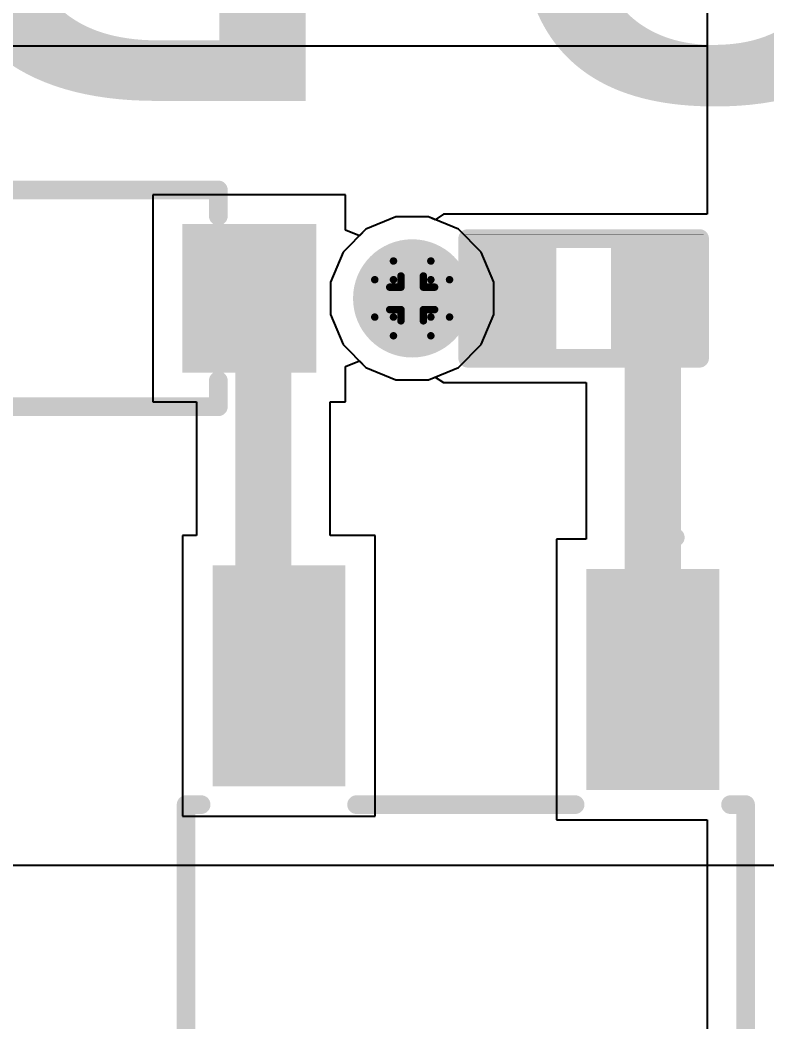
# Model space of a CAD drawing. Header units: inches. Extents: x -3 to 5259, y -3 to 5282.
# Drawn here: x 97.84 to 102.91, y 85.94 to 92.75 of the extents above; entities that cross this region are included whole.
import ezdxf

# ---------------------------------------------------------------- set-up
doc = ezdxf.new("R2010")
doc.units = ezdxf.units.IN
for name, color, linetype in [('Bottom Layer', 5, 'Continuous'), ('Bottom Solder', 6, 'Continuous'), ('Drill Drawing', 1, 'Continuous'), ('Layer 1', 16, 'Continuous'), ('Layer 2', 76, 'Continuous'), ('Top Layer', 1, 'Continuous'), ('Top Overlay', 2, 'Continuous'), ('Top Paste', 8, 'Continuous'), ('Top Solder', 216, 'Continuous'), ('Via Holes', 16, 'Continuous')]:
    doc.layers.add(name, color=color, linetype=linetype)
doc.styles.add('Arial Black_Bold', font='', dxfattribs={"height": 0.2})
doc.styles.get('Arial Black_Bold').set_extended_font_data('Arial Black', bold=True)

# ---------------------------------------------------------------- blocks, each defined once
blk = doc.blocks.new('SO_5_8')
at = {"layer": 'Top Layer'}
for points in [[(-3.84985641, 0.8699995299999999), (-3.84985641, 1.67000047), (-2.44985667, 1.67000047), (-2.44985667, 0.8699995300000001)], [(-3.87499987, -1.67000047), (-3.87499987, -0.8699995300000001), (-2.47500013, -0.8699995299999999), (-2.47500013, -1.67000047)]]:
    blk.add_hatch(color=1, dxfattribs=at).paths.add_polyline_path(points)
at = {"layer": 'Top Paste'}
for points in [[(-3.84985641, 0.8699995299999999), (-3.84985641, 1.67000047), (-2.44985667, 1.67000047), (-2.44985667, 0.8699995300000001)], [(-3.87499987, -1.67000047), (-3.87499987, -0.8699995300000001), (-2.47500013, -0.8699995299999999), (-2.47500013, -1.67000047)]]:
    blk.add_hatch(color=8, dxfattribs=at).paths.add_polyline_path(points)
at = {"layer": 'Top Solder'}
for points in [[(-3.900656409999999, 0.8191995299999998), (-3.900656409999999, 1.72080047), (-2.39905667, 1.72080047), (-2.39905667, 0.8191995300000001)], [(-3.92579987, -1.72080047), (-3.92579987, -0.8191995300000001), (-2.42420013, -0.8191995299999998), (-2.42420013, -1.72080047)]]:
    blk.add_hatch(color=216, dxfattribs=at).paths.add_polyline_path(points)
at = {"layer": 'Top Overlay'}
for points in [[(-2.29997, 1.797685, 0.127, 0.127, 0), (-2.29997, 1.8998692, 0.127, 0.127, 0)], [(-0.5079745999999999, 1.8998692, 0.127, 0.127, 0), (-2.29997, 1.8998692, 0.127, 0.127, 0)], [(-3.988054, 1.2954, 0.127, 0.127, 0), (-4.115054, 1.4224, 0.127, 0.127, 0)], [(-4.115054, 1.1684, 0.127, 0.127, 0), (-4.115054, 1.4224, 0.127, 0.127, 0)], [(-4.115054, 1.1684, 0.127, 0.127, 0), (-3.988054, 1.2954, 0.127, 0.127, 0)], [(-2.29997, -0.7421371999999999, 0.127, 0.127, 0), (-2.29997, 0.7421118, 0.127, 0.127, 0)], [(-2.29997, -1.9000724, 0.127, 0.127, 0), (-2.29997, -1.798066, 0.127, 0.127, 0)], [(2.2999954, -1.9000724, 0.127, 0.127, 0), (-2.29997, -1.9000724, 0.127, 0.127, 0)]]:
    blk.add_lwpolyline(points, format="xyseb", dxfattribs=at)
for points in [[(-2.33172, 1.8998692, 0.0635, 0.0635, 1), (-2.26822, 1.8998692, 0.0635, 0.0635, 1)], [(-2.33172, 1.8998692, 0.0635, 0.0635, 1), (-2.26822, 1.8998692, 0.0635, 0.0635, 1)], [(-2.33172, 1.797685, 0.0635, 0.0635, 1), (-2.26822, 1.797685, 0.0635, 0.0635, 1)], [(-4.146803999999999, 1.4224, 0.0635, 0.0635, 1), (-4.083303999999999, 1.4224, 0.0635, 0.0635, 1)], [(-4.146803999999999, 1.4224, 0.0635, 0.0635, 1), (-4.083303999999999, 1.4224, 0.0635, 0.0635, 1)], [(-4.019804, 1.2954, 0.0635, 0.0635, 1), (-3.956304, 1.2954, 0.0635, 0.0635, 1)], [(-4.019804, 1.2954, 0.0635, 0.0635, 1), (-3.956304, 1.2954, 0.0635, 0.0635, 1)], [(-4.146803999999999, 1.1684, 0.0635, 0.0635, 1), (-4.083303999999999, 1.1684, 0.0635, 0.0635, 1)], [(-4.146803999999999, 1.1684, 0.0635, 0.0635, 1), (-4.083303999999999, 1.1684, 0.0635, 0.0635, 1)], [(-2.33172, 0.7421118, 0.0635, 0.0635, 1), (-2.26822, 0.7421118, 0.0635, 0.0635, 1)], [(-2.33172, -0.7421371999999999, 0.0635, 0.0635, 1), (-2.26822, -0.7421371999999999, 0.0635, 0.0635, 1)], [(-2.33172, -1.798066, 0.0635, 0.0635, 1), (-2.26822, -1.798066, 0.0635, 0.0635, 1)], [(-2.33172, -1.9000724, 0.0635, 0.0635, 1), (-2.26822, -1.9000724, 0.0635, 0.0635, 1)], [(-2.33172, -1.9000724, 0.0635, 0.0635, 1), (-2.26822, -1.9000724, 0.0635, 0.0635, 1)]]:
    blk.add_lwpolyline(points, format="xyseb", close=True, dxfattribs=at)
blk = doc.blocks.new('R___0402_45')
at = {"layer": 'Top Layer'}
for points in [[(-0.6985, -0.3175), (-0.6985, 0.3175), (-0.2412999999999999, 0.3175), (-0.2413, -0.3175)], [(0.24130254, -0.3175), (0.24130254, 0.3175), (0.6985025399999999, 0.3175), (0.6985025399999999, -0.3175)]]:
    blk.add_hatch(color=1, dxfattribs=at).paths.add_polyline_path(points)
at = {"layer": 'Top Paste'}
for points in [[(-0.6985, -0.3175), (-0.6985, 0.3175), (-0.2412999999999999, 0.3175), (-0.2413, -0.3175)], [(0.24130254, -0.3175), (0.24130254, 0.3175), (0.6985025399999999, 0.3175), (0.6985025399999999, -0.3175)]]:
    blk.add_hatch(color=8, dxfattribs=at).paths.add_polyline_path(points)
at = {"layer": 'Top Solder'}
for points in [[(-0.75350116, -0.37250116), (-0.75350116, 0.37250116), (-0.1862988399999999, 0.37250116), (-0.18629884, -0.37250116)], [(0.18630138, -0.37250116), (0.18630138, 0.37250116), (0.7535037, 0.37250116), (0.7535037, -0.37250116)]]:
    blk.add_hatch(color=216, dxfattribs=at).paths.add_polyline_path(points)
at = {"layer": 'Top Overlay'}
for points in [[(0.7874, 0.4064, 0.127, 0.127, 0), (-0.7874, 0.4064, 0.127, 0.127, 0)], [(-0.7874, 0.4064, 0.127, 0.127, 0), (-0.7874, -0.4064, 0.127, 0.127, 0)], [(0.7874, 0.4064, 0.127, 0.127, 0), (0.7874, -0.4064, 0.127, 0.127, 0)], [(0.7874, -0.4064, 0.127, 0.127, 0), (-0.7874, -0.4064, 0.127, 0.127, 0)], [(0.8128, -0.4318, 0.0032258, 0.0032258, 0), (-0.8127974599999999, -0.4318, 0.0032258, 0.0032258, 0)]]:
    blk.add_lwpolyline(points, format="xyseb", dxfattribs=at)
for points in [[(-0.8191499999999999, 0.4064, 0.0635, 0.0635, 1), (-0.7556499999999999, 0.4064, 0.0635, 0.0635, 1)], [(-0.8191499999999999, 0.4064, 0.0635, 0.0635, 1), (-0.7556499999999999, 0.4064, 0.0635, 0.0635, 1)], [(0.7556499999999999, 0.4064, 0.0635, 0.0635, 1), (0.8191499999999999, 0.4064, 0.0635, 0.0635, 1)], [(0.7556499999999999, 0.4064, 0.0635, 0.0635, 1), (0.8191499999999999, 0.4064, 0.0635, 0.0635, 1)], [(-0.8191499999999999, -0.4064, 0.0635, 0.0635, 1), (-0.7556499999999999, -0.4064, 0.0635, 0.0635, 1)], [(-0.8191499999999999, -0.4064, 0.0635, 0.0635, 1), (-0.7556499999999999, -0.4064, 0.0635, 0.0635, 1)], [(0.7556499999999999, -0.4064, 0.0635, 0.0635, 1), (0.8191499999999999, -0.4064, 0.0635, 0.0635, 1)], [(0.7556499999999999, -0.4064, 0.0635, 0.0635, 1), (0.8191499999999999, -0.4064, 0.0635, 0.0635, 1)], [(-0.8136026399999999, -0.4318, 0.0016129, 0.0016129, 1), (-0.81199228, -0.4318, 0.0016129, 0.0016129, 1)], [(0.8119948199999999, -0.4318, 0.0016129, 0.0016129, 1), (0.81360518, -0.4318, 0.0016129, 0.0016129, 1)]]:
    blk.add_lwpolyline(points, format="xyseb", close=True, dxfattribs=at)
blk = doc.blocks.new('SOD_323_198')
at = {"layer": 'Top Layer'}
for points in [[(-0.74999977, -0.4500003700000001), (-1.55000071, -0.4500003699999999), (-1.55000071, 0.4500003700000001), (-0.74999977, 0.4500003699999999)], [(1.55000071, -0.4500003700000001), (0.74999977, -0.4500003699999999), (0.74999977, 0.4500003700000001), (1.55000071, 0.4500003699999999)]]:
    blk.add_hatch(color=1, dxfattribs=at).paths.add_polyline_path(points)
at = {"layer": 'Top Overlay'}
for points in [[(-2.00686162, 0.4826127), (-0.91466162, 0.4826127), (-0.91466162, 0.7874127), (-2.00686162, 0.7874127)], [(-2.00686924, -0.50798222), (-1.57506924, -0.50798222), (-1.57506924, 0.50801778), (-2.00686924, 0.50801778)], [(-2.00686924, -0.78739492), (-0.9146692399999998, -0.78739492), (-0.9146692399999998, -0.48259492), (-2.00686924, -0.48259492)]]:
    blk.add_hatch(color=2, dxfattribs=at).paths.add_polyline_path(points)
at = {"layer": 'Top Paste'}
for points in [[(-0.74999977, -0.4500003700000001), (-1.55000071, -0.4500003699999999), (-1.55000071, 0.4500003700000001), (-0.74999977, 0.4500003699999999)], [(1.55000071, -0.4500003700000001), (0.74999977, -0.4500003699999999), (0.74999977, 0.4500003700000001), (1.55000071, 0.4500003699999999)]]:
    blk.add_hatch(color=8, dxfattribs=at).paths.add_polyline_path(points)
at = {"layer": 'Top Solder'}
for points in [[(-0.69499861, -0.50500153), (-1.60500187, -0.5050015299999998), (-1.60500187, 0.50500153), (-0.69499861, 0.5050015299999998)], [(1.60500187, -0.50500153), (0.69499861, -0.5050015299999998), (0.69499861, 0.50500153), (1.60500187, 0.5050015299999998)]]:
    blk.add_hatch(color=216, dxfattribs=at).paths.add_polyline_path(points)
at = {"layer": 'Top Overlay'}
for points in [[(-0.91439746, 0.7366, 0.127, 0.127, 0), (0.9397999999999999, 0.7365974599999999, 0.127, 0.127, 0)], [(0.9397999999999999, 0.5588, 0.127, 0.127, 0), (0.9397999999999999, 0.7365974599999999, 0.127, 0.127, 0)], [(0.9397999999999999, -0.7365974599999999, 0.127, 0.127, 0), (0.9397999999999999, -0.5588, 0.127, 0.127, 0)], [(-0.91439746, -0.7366, 0.127, 0.127, 0), (0.9397999999999999, -0.7365974599999999, 0.127, 0.127, 0)]]:
    blk.add_lwpolyline(points, format="xyseb", dxfattribs=at)
for points in [[(-0.94614746, 0.7366, 0.0635, 0.0635, 1), (-0.8826474599999999, 0.7366, 0.0635, 0.0635, 1)], [(0.9080499999999999, 0.7365974599999999, 0.0635, 0.0635, 1), (0.9715499999999999, 0.7365974599999999, 0.0635, 0.0635, 1)], [(0.9080499999999999, 0.7365974599999999, 0.0635, 0.0635, 1), (0.9715499999999999, 0.7365974599999999, 0.0635, 0.0635, 1)], [(0.9080499999999999, 0.5588, 0.0635, 0.0635, 1), (0.9715499999999999, 0.5588, 0.0635, 0.0635, 1)], [(0.9080499999999999, -0.5588, 0.0635, 0.0635, 1), (0.9715499999999999, -0.5588, 0.0635, 0.0635, 1)], [(-0.94614746, -0.7366, 0.0635, 0.0635, 1), (-0.8826474599999999, -0.7366, 0.0635, 0.0635, 1)], [(0.9080499999999999, -0.7365974599999999, 0.0635, 0.0635, 1), (0.9715499999999999, -0.7365974599999999, 0.0635, 0.0635, 1)], [(0.9080499999999999, -0.7365974599999999, 0.0635, 0.0635, 1), (0.9715499999999999, -0.7365974599999999, 0.0635, 0.0635, 1)]]:
    blk.add_lwpolyline(points, format="xyseb", close=True, dxfattribs=at)

msp = doc.modelspace()

# ---------------------------------------------------------------- hatches: boundary and pattern name
at = {"layer": 'Bottom Layer'}
h = msp.add_hatch(color=5, dxfattribs=at)
edge = h.paths.add_edge_path()
edge.add_arc((100.50508982, 90.85557393999999), 0.2999994, 0, 360)
at = {"layer": 'Bottom Solder'}
h = msp.add_hatch(color=6, dxfattribs=at)
edge = h.paths.add_edge_path()
edge.add_arc((100.50508982, 90.85557393999999), 0.4015993999999999, 0, 360)
at = {"layer": 'Layer 1'}
h = msp.add_hatch(color=16, dxfattribs=at)
edge = h.paths.add_edge_path()
edge.add_arc((100.50508982, 90.85557393999999), 0.2999994, 0, 360)
at = {"layer": 'Layer 2'}
h = msp.add_hatch(color=76, dxfattribs=at)
edge = h.paths.add_edge_path()
edge.add_arc((100.50508982, 90.85557393999999), 0.2999994, 0, 360)
at = {"layer": 'Top Layer'}
h = msp.add_hatch(color=1, dxfattribs=at)
edge = h.paths.add_edge_path()
edge.add_arc((100.50508982, 90.85557393999999), 0.2999994, 0, 360)
at = {"layer": 'Top Solder'}
h = msp.add_hatch(color=216, dxfattribs=at)
edge = h.paths.add_edge_path()
edge.add_arc((100.50508982, 90.85557393999999), 0.4015993999999999, 0, 360)
at = {"layer": 'Via Holes'}
h = msp.add_hatch(color=7, dxfattribs=at)
edge = h.paths.add_edge_path()
edge.add_arc((100.50508982, 90.85557393999999), 0.1499997, 0, 360)

# ---------------------------------------------------------------- linework, layer by layer
at = {"layer": 'Bottom Layer'}
for p, q in [((100.39489192, 91.40957334), (100.19127536, 91.32523264)), ((100.39489192, 91.40957334), (100.19127536, 91.32523264)), ((100.61528772, 91.40957334), (100.39489192, 91.40957334)), ((100.61528772, 91.40957334), (100.39489192, 91.40957334)), ((100.81890428, 91.32523264), (100.61528772, 91.40957334)), ((100.81890428, 91.32523264), (100.61528772, 91.40957334)), ((100.19127536, 91.32523264), (100.03543112, 91.16938839999999)), ((100.19127536, 91.32523264), (100.03543112, 91.16938839999999)), ((100.97474852, 91.16938839999999), (100.81890428, 91.32523264)), ((100.97474852, 91.16938839999999), (100.81890428, 91.32523264)), ((100.03543112, 91.16938839999999), (99.95109041999999, 90.96577184)), ((100.03543112, 91.16938839999999), (99.95109041999999, 90.96577184)), ((101.05908922, 90.96577184), (100.97474852, 91.16938839999999)), ((101.05908922, 90.96577184), (100.97474852, 91.16938839999999)), ((99.95109041999999, 90.96577184), (99.95109041999999, 90.74537604)), ((99.95109041999999, 90.96577184), (99.95109041999999, 90.74537604)), ((101.05908922, 90.74537604), (101.05908922, 90.96577184)), ((101.05908922, 90.74537604), (101.05908922, 90.96577184)), ((99.95109041999999, 90.74537604), (100.03543112, 90.54175948)), ((99.95109041999999, 90.74537604), (100.03543112, 90.54175948)), ((100.97474852, 90.54175948), (101.05908922, 90.74537604)), ((100.97474852, 90.54175948), (101.05908922, 90.74537604)), ((100.03543112, 90.54175948), (100.19127536, 90.38591523999999)), ((100.03543112, 90.54175948), (100.19127536, 90.38591523999999)), ((100.81890428, 90.38591523999999), (100.97474852, 90.54175948)), ((100.81890428, 90.38591523999999), (100.97474852, 90.54175948)), ((100.19127536, 90.38591523999999), (100.39489192, 90.30157453999999)), ((100.19127536, 90.38591523999999), (100.39489192, 90.30157453999999)), ((100.61528772, 90.30157453999999), (100.81890428, 90.38591523999999)), ((100.61528772, 90.30157453999999), (100.81890428, 90.38591523999999)), ((100.39489192, 90.30157453999999), (100.61528772, 90.30157453999999)), ((100.39489192, 90.30157453999999), (100.61528772, 90.30157453999999))]:
    msp.add_line(p, q, dxfattribs=at)
at = {"layer": 'Drill Drawing'}
for points in [[(100.37808982, 90.98257394, 0.0508, 0.0508, 0), (100.37808982, 91.10957394, 0.0508, 0.0508, 0)], [(100.37808982, 91.10957394, 0.0508, 0.0508, 0), (100.63208982, 91.10957394, 0.0508, 0.0508, 0)], [(100.63208982, 90.98257394, 0.0508, 0.0508, 0), (100.63208982, 91.10957394, 0.0508, 0.0508, 0)], [(100.25108982, 90.72857393999999, 0.0508, 0.0508, 0), (100.25108982, 90.98257394, 0.0508, 0.0508, 0)], [(100.25108982, 90.98257394, 0.0508, 0.0508, 0), (100.37808982, 90.98257394, 0.0508, 0.0508, 0)], [(100.42888982, 90.93177394, 0.0508, 0.0508, 0), (100.42888982, 91.00797394, 0.0508, 0.0508, 0)], [(100.42888982, 91.00797394, 0.0508, 0.0508, 0), (100.58128982, 91.00797394, 0.0508, 0.0508, 0)], [(100.58128982, 90.93177394, 0.0508, 0.0508, 0), (100.58128982, 91.00797394, 0.0508, 0.0508, 0)], [(100.63208982, 90.98257394, 0.0508, 0.0508, 0), (100.75908982, 90.98257394, 0.0508, 0.0508, 0)], [(100.75908982, 90.72857393999999, 0.0508, 0.0508, 0), (100.75908982, 90.98257394, 0.0508, 0.0508, 0)], [(100.35268982, 90.77937394, 0.0508, 0.0508, 0), (100.35268982, 90.93177394, 0.0508, 0.0508, 0)], [(100.35268982, 90.93177394, 0.0508, 0.0508, 0), (100.42888982, 90.93177394, 0.0508, 0.0508, 0)], [(100.58128982, 90.93177394, 0.0508, 0.0508, 0), (100.65748982, 90.93177394, 0.0508, 0.0508, 0)], [(100.65748982, 90.77937394, 0.0508, 0.0508, 0), (100.65748982, 90.93177394, 0.0508, 0.0508, 0)], [(100.35268982, 90.77937394, 0.0508, 0.0508, 0), (100.42888982, 90.77937394, 0.0508, 0.0508, 0)], [(100.42888982, 90.70317394, 0.0508, 0.0508, 0), (100.42888982, 90.77937394, 0.0508, 0.0508, 0)], [(100.58128982, 90.77937394, 0.0508, 0.0508, 0), (100.65748982, 90.77937394, 0.0508, 0.0508, 0)], [(100.58128982, 90.70317394, 0.0508, 0.0508, 0), (100.58128982, 90.77937394, 0.0508, 0.0508, 0)], [(100.25108982, 90.72857393999999, 0.0508, 0.0508, 0), (100.37808982, 90.72857393999999, 0.0508, 0.0508, 0)], [(100.37808982, 90.60157394, 0.0508, 0.0508, 0), (100.37808982, 90.72857393999999, 0.0508, 0.0508, 0)], [(100.63208982, 90.72857393999999, 0.0508, 0.0508, 0), (100.75908982, 90.72857393999999, 0.0508, 0.0508, 0)], [(100.63208982, 90.60157394, 0.0508, 0.0508, 0), (100.63208982, 90.72857393999999, 0.0508, 0.0508, 0)], [(100.42888982, 90.70317394, 0.0508, 0.0508, 0), (100.58128982, 90.70317394, 0.0508, 0.0508, 0)], [(100.37808982, 90.60157394, 0.0508, 0.0508, 0), (100.63208982, 90.60157394, 0.0508, 0.0508, 0)]]:
    msp.add_lwpolyline(points, format="xyseb", dxfattribs=at)
for points in [[(100.36538982, 91.10957394, 0.0254, 0.0254, 1), (100.39078982, 91.10957394, 0.0254, 0.0254, 1)], [(100.36538982, 91.10957394, 0.0254, 0.0254, 1), (100.39078982, 91.10957394, 0.0254, 0.0254, 1)], [(100.61938982, 91.10957394, 0.0254, 0.0254, 1), (100.64478982, 91.10957394, 0.0254, 0.0254, 1)], [(100.61938982, 91.10957394, 0.0254, 0.0254, 1), (100.64478982, 91.10957394, 0.0254, 0.0254, 1)], [(100.23838982, 90.98257394, 0.0254, 0.0254, 1), (100.26378982, 90.98257394, 0.0254, 0.0254, 1)], [(100.23838982, 90.98257394, 0.0254, 0.0254, 1), (100.26378982, 90.98257394, 0.0254, 0.0254, 1)], [(100.36538982, 90.98257394, 0.0254, 0.0254, 1), (100.39078982, 90.98257394, 0.0254, 0.0254, 1)], [(100.36538982, 90.98257394, 0.0254, 0.0254, 1), (100.39078982, 90.98257394, 0.0254, 0.0254, 1)], [(100.41618982, 91.00797394, 0.0254, 0.0254, 1), (100.44158982, 91.00797394, 0.0254, 0.0254, 1)], [(100.41618982, 91.00797394, 0.0254, 0.0254, 1), (100.44158982, 91.00797394, 0.0254, 0.0254, 1)], [(100.56858982, 91.00797394, 0.0254, 0.0254, 1), (100.59398982, 91.00797394, 0.0254, 0.0254, 1)], [(100.56858982, 91.00797394, 0.0254, 0.0254, 1), (100.59398982, 91.00797394, 0.0254, 0.0254, 1)], [(100.61938982, 90.98257394, 0.0254, 0.0254, 1), (100.64478982, 90.98257394, 0.0254, 0.0254, 1)], [(100.61938982, 90.98257394, 0.0254, 0.0254, 1), (100.64478982, 90.98257394, 0.0254, 0.0254, 1)], [(100.74638982, 90.98257394, 0.0254, 0.0254, 1), (100.77178982, 90.98257394, 0.0254, 0.0254, 1)], [(100.74638982, 90.98257394, 0.0254, 0.0254, 1), (100.77178982, 90.98257394, 0.0254, 0.0254, 1)], [(100.33998982, 90.93177394, 0.0254, 0.0254, 1), (100.36538982, 90.93177394, 0.0254, 0.0254, 1)], [(100.33998982, 90.93177394, 0.0254, 0.0254, 1), (100.36538982, 90.93177394, 0.0254, 0.0254, 1)], [(100.41618982, 90.93177394, 0.0254, 0.0254, 1), (100.44158982, 90.93177394, 0.0254, 0.0254, 1)], [(100.41618982, 90.93177394, 0.0254, 0.0254, 1), (100.44158982, 90.93177394, 0.0254, 0.0254, 1)], [(100.56858982, 90.93177394, 0.0254, 0.0254, 1), (100.59398982, 90.93177394, 0.0254, 0.0254, 1)], [(100.56858982, 90.93177394, 0.0254, 0.0254, 1), (100.59398982, 90.93177394, 0.0254, 0.0254, 1)], [(100.64478982, 90.93177394, 0.0254, 0.0254, 1), (100.67018982, 90.93177394, 0.0254, 0.0254, 1)], [(100.64478982, 90.93177394, 0.0254, 0.0254, 1), (100.67018982, 90.93177394, 0.0254, 0.0254, 1)], [(100.33998982, 90.77937394, 0.0254, 0.0254, 1), (100.36538982, 90.77937394, 0.0254, 0.0254, 1)], [(100.33998982, 90.77937394, 0.0254, 0.0254, 1), (100.36538982, 90.77937394, 0.0254, 0.0254, 1)], [(100.41618982, 90.77937394, 0.0254, 0.0254, 1), (100.44158982, 90.77937394, 0.0254, 0.0254, 1)], [(100.41618982, 90.77937394, 0.0254, 0.0254, 1), (100.44158982, 90.77937394, 0.0254, 0.0254, 1)], [(100.56858982, 90.77937394, 0.0254, 0.0254, 1), (100.59398982, 90.77937394, 0.0254, 0.0254, 1)], [(100.56858982, 90.77937394, 0.0254, 0.0254, 1), (100.59398982, 90.77937394, 0.0254, 0.0254, 1)], [(100.64478982, 90.77937394, 0.0254, 0.0254, 1), (100.67018982, 90.77937394, 0.0254, 0.0254, 1)], [(100.64478982, 90.77937394, 0.0254, 0.0254, 1), (100.67018982, 90.77937394, 0.0254, 0.0254, 1)], [(100.23838982, 90.72857393999999, 0.0254, 0.0254, 1), (100.26378982, 90.72857393999999, 0.0254, 0.0254, 1)], [(100.23838982, 90.72857393999999, 0.0254, 0.0254, 1), (100.26378982, 90.72857393999999, 0.0254, 0.0254, 1)], [(100.36538982, 90.72857393999999, 0.0254, 0.0254, 1), (100.39078982, 90.72857393999999, 0.0254, 0.0254, 1)], [(100.36538982, 90.72857393999999, 0.0254, 0.0254, 1), (100.39078982, 90.72857393999999, 0.0254, 0.0254, 1)], [(100.61938982, 90.72857393999999, 0.0254, 0.0254, 1), (100.64478982, 90.72857393999999, 0.0254, 0.0254, 1)], [(100.61938982, 90.72857393999999, 0.0254, 0.0254, 1), (100.64478982, 90.72857393999999, 0.0254, 0.0254, 1)], [(100.74638982, 90.72857393999999, 0.0254, 0.0254, 1), (100.77178982, 90.72857393999999, 0.0254, 0.0254, 1)], [(100.74638982, 90.72857393999999, 0.0254, 0.0254, 1), (100.77178982, 90.72857393999999, 0.0254, 0.0254, 1)], [(100.41618982, 90.70317394, 0.0254, 0.0254, 1), (100.44158982, 90.70317394, 0.0254, 0.0254, 1)], [(100.41618982, 90.70317394, 0.0254, 0.0254, 1), (100.44158982, 90.70317394, 0.0254, 0.0254, 1)], [(100.56858982, 90.70317394, 0.0254, 0.0254, 1), (100.59398982, 90.70317394, 0.0254, 0.0254, 1)], [(100.56858982, 90.70317394, 0.0254, 0.0254, 1), (100.59398982, 90.70317394, 0.0254, 0.0254, 1)], [(100.36538982, 90.60157394, 0.0254, 0.0254, 1), (100.39078982, 90.60157394, 0.0254, 0.0254, 1)], [(100.36538982, 90.60157394, 0.0254, 0.0254, 1), (100.39078982, 90.60157394, 0.0254, 0.0254, 1)], [(100.61938982, 90.60157394, 0.0254, 0.0254, 1), (100.64478982, 90.60157394, 0.0254, 0.0254, 1)], [(100.61938982, 90.60157394, 0.0254, 0.0254, 1), (100.64478982, 90.60157394, 0.0254, 0.0254, 1)]]:
    msp.add_lwpolyline(points, format="xyseb", close=True, dxfattribs=at)
at = {"layer": 'Layer 1'}
for p, q in [((100.39489192, 91.40957334), (100.19127536, 91.32523264)), ((100.61528772, 91.40957334), (100.39489192, 91.40957334)), ((100.81890428, 91.32523264), (100.61528772, 91.40957334)), ((100.19127536, 91.32523264), (100.03543112, 91.16938839999999)), ((100.97474852, 91.16938839999999), (100.81890428, 91.32523264)), ((100.03543112, 91.16938839999999), (99.95109041999999, 90.96577184)), ((101.05908922, 90.96577184), (100.97474852, 91.16938839999999)), ((99.95109041999999, 90.96577184), (99.95109041999999, 90.74537604)), ((101.05908922, 90.74537604), (101.05908922, 90.96577184)), ((99.95109041999999, 90.74537604), (100.03543112, 90.54175948)), ((100.97474852, 90.54175948), (101.05908922, 90.74537604)), ((100.03543112, 90.54175948), (100.19127536, 90.38591523999999)), ((100.81890428, 90.38591523999999), (100.97474852, 90.54175948)), ((100.19127536, 90.38591523999999), (100.39489192, 90.30157453999999)), ((100.61528772, 90.30157453999999), (100.81890428, 90.38591523999999)), ((100.39489192, 90.30157453999999), (100.61528772, 90.30157453999999))]:
    msp.add_line(p, q, dxfattribs=at)
at = {"layer": 'Layer 2'}
msp.add_line((118.24418312, 87.00231265999999), (91.30094261999999, 87.00231265999999), dxfattribs=at)
at = {"layer": 'Top Layer'}
for p, q in [((102.50983054, 96.55326129999999), (102.50983054, 91.42707393999999)), ((97.55189532, 92.57171731999999), (97.93057884, 92.57171731999999)), ((97.93057884, 92.57171731999999), (102.50983054, 92.57171731999999)), ((102.50983054, 92.57171731999999), (102.50983054, 91.42707393999999)), ((100.05268788, 91.5598372), (98.74468947999999, 91.5598372)), ((98.74468947999999, 91.5598372), (98.74468947999999, 90.151839)), ((100.05268788, 91.5598372), (98.74468947999999, 91.5598372)), ((98.74468947999999, 91.5598372), (98.74468947999999, 90.151839)), ((100.05268788, 91.31939317999999), (100.05268788, 91.5598372)), ((100.05268788, 91.31939317999999), (100.05268788, 91.5598372)), ((100.71738048, 91.42707648), (100.66214056, 91.39016519999998)), ((100.71738048, 91.42707648), (100.66214056, 91.39016519999998)), ((100.71738048, 91.42707393999999), (100.71738048, 91.42707648)), ((100.71738048, 91.42707393999999), (100.71738048, 91.42707648)), ((102.50983054, 91.42707393999999), (100.71738048, 91.42707393999999)), ((102.50983054, 91.42707393999999), (100.71738048, 91.42707393999999)), ((100.39489192, 91.40957334), (100.19127536, 91.32523264)), ((100.39489192, 91.40957334), (100.19127536, 91.32523264)), ((100.61528772, 91.40957334), (100.39489192, 91.40957334)), ((100.61528772, 91.40957334), (100.39489192, 91.40957334)), ((100.66214056, 91.39016519999998), (100.61528772, 91.40957334)), ((100.66214056, 91.39016519999998), (100.61528772, 91.40957334)), ((100.14655612, 91.28051339999999), (100.05268788, 91.31939317999999)), ((100.14655612, 91.28051339999999), (100.05268788, 91.31939317999999)), ((100.19127536, 91.32523264), (100.14655612, 91.28051339999999)), ((100.19127536, 91.32523264), (100.14655612, 91.28051339999999)), ((100.05268788, 90.39175469999999), (100.14655612, 90.43063448)), ((100.05268788, 90.39175469999999), (100.14655612, 90.43063448)), ((100.14655612, 90.43063448), (100.19127536, 90.38591523999999)), ((100.14655612, 90.43063448), (100.19127536, 90.38591523999999)), ((100.05268788, 90.151839), (100.05268788, 90.39175469999999)), ((100.05268788, 90.151839), (100.05268788, 90.39175469999999)), ((100.19127536, 90.38591523999999), (100.39489192, 90.30157453999999)), ((100.19127536, 90.38591523999999), (100.39489192, 90.30157453999999)), ((100.39489192, 90.30157453999999), (100.61528772, 90.30157453999999)), ((100.39489192, 90.30157453999999), (100.61528772, 90.30157453999999)), ((100.61528772, 90.30157453999999), (100.66214056, 90.32098267999999)), ((100.61528772, 90.30157453999999), (100.66214056, 90.32098267999999)), ((100.66214056, 90.32098267999999), (100.71738048, 90.2840714)), ((100.66214056, 90.32098267999999), (100.71738048, 90.2840714)), ((100.71738048, 90.2840714), (100.71738048, 90.28407394)), ((100.71738048, 90.28407394), (101.6865759, 90.28407394)), ((100.71738048, 90.2840714), (100.71738048, 90.28407394)), ((100.71738048, 90.28407394), (101.6865759, 90.28407394)), ((101.6865759, 90.28407394), (101.6865759, 89.22027114)), ((101.6865759, 90.28407394), (101.6865759, 89.22027114)), ((98.74468947999999, 90.151839), (99.04086364, 90.151839)), ((98.74468947999999, 90.151839), (99.04086364, 90.151839)), ((99.04086364, 90.151839), (99.04086364, 89.2454146)), ((99.04086364, 90.151839), (99.04086364, 89.2454146)), ((99.94727787999999, 89.2454146), (99.94727787999999, 90.151839)), ((99.94727787999999, 90.151839), (100.05268788, 90.151839)), ((99.94727787999999, 89.2454146), (99.94727787999999, 90.151839)), ((99.94727787999999, 90.151839), (100.05268788, 90.151839)), ((99.04086364, 89.2454146), (98.94578382, 89.2454146)), ((98.94578382, 89.2454146), (98.94578382, 87.33741739999999)), ((99.04086364, 89.2454146), (98.94578382, 89.2454146)), ((98.94578382, 89.2454146), (98.94578382, 87.33741739999999)), ((100.25378222, 89.2454146), (99.94727787999999, 89.2454146)), ((100.25378222, 89.2454146), (99.94727787999999, 89.2454146)), ((100.25378222, 87.33741739999999), (100.25378222, 89.2454146)), ((100.25378222, 87.33741739999999), (100.25378222, 89.2454146)), ((101.6865759, 89.22027114), (101.48578382, 89.22027114)), ((101.48578382, 89.22027114), (101.48578382, 87.31227394)), ((101.6865759, 89.22027114), (101.48578382, 89.22027114)), ((101.48578382, 89.22027114), (101.48578382, 87.31227394)), ((98.94578382, 87.33741739999999), (100.25378222, 87.33741739999999)), ((98.94578382, 87.33741739999999), (100.25378222, 87.33741739999999)), ((101.48578382, 87.31227394), (102.50983054, 87.31227394)), ((101.48578382, 87.31227394), (102.50983054, 87.31227394)), ((102.50983054, 87.31227394), (102.50983054, 82.92055806)), ((102.50983054, 87.31227394), (102.50983054, 82.92055806))]:
    msp.add_line(p, q, dxfattribs=at)
for points in [[(99.39868867999999, 90.8558381, 0.3809999999999999, 0.3809999999999999, 0), (99.49407076, 90.76045348, 0.3809999999999999, 0.3809999999999999, 0)], [(100.50508982, 90.85557393999999, 0.3809999999999999, 0.3809999999999999, 0), (101.19998302, 90.85557393999999, 0.3809999999999999, 0.3809999999999999, 0)], [(99.49407076, 88.39712825999999, 0.3809999999999999, 0.3809999999999999, 0), (99.49407076, 90.76045348, 0.3809999999999999, 0.3809999999999999, 0)], [(102.13978302, 88.26627253999999, 0.3809999999999999, 0.3809999999999999, 0), (102.13978302, 90.78200029999999, 0.3809999999999999, 0.3809999999999999, 0)], [(99.49407076, 88.39712825999999, 0.3809999999999999, 0.3809999999999999, 0), (99.59978302, 88.29141599999998, 0.3809999999999999, 0.3809999999999999, 0)], [(99.49407076, 88.29141599999998, 0.3809999999999999, 0.3809999999999999, 0), (99.49407076, 88.39712825999999, 0.3809999999999999, 0.3809999999999999, 0)]]:
    msp.add_lwpolyline(points, format="xyseb", dxfattribs=at)
for points in [[(99.30343867999999, 90.8558381, 0.1905, 0.1905, 1), (99.49393868, 90.8558381, 0.1905, 0.1905, 1)], [(100.40983982, 90.85557393999999, 0.1905, 0.1905, 1), (100.60033982, 90.85557393999999, 0.1905, 0.1905, 1)], [(101.10473302, 90.85557393999999, 0.1905, 0.1905, 1), (101.29523302, 90.85557393999999, 0.1905, 0.1905, 1)], [(99.39882075999999, 90.76045348, 0.1905, 0.1905, 1), (99.58932075999999, 90.76045348, 0.1905, 0.1905, 1)], [(99.39882075999999, 90.76045348, 0.1905, 0.1905, 1), (99.58932075999999, 90.76045348, 0.1905, 0.1905, 1)], [(102.04453302, 90.78200029999999, 0.1905, 0.1905, 1), (102.23503302, 90.78200029999999, 0.1905, 0.1905, 1)], [(99.39882075999999, 88.39712825999999, 0.1905, 0.1905, 1), (99.58932075999999, 88.39712825999999, 0.1905, 0.1905, 1)], [(99.39882075999999, 88.39712825999999, 0.1905, 0.1905, 1), (99.58932075999999, 88.39712825999999, 0.1905, 0.1905, 1)], [(99.39882075999999, 88.39712825999999, 0.1905, 0.1905, 1), (99.58932075999999, 88.39712825999999, 0.1905, 0.1905, 1)], [(99.39882075999999, 88.29141599999998, 0.1905, 0.1905, 1), (99.58932075999999, 88.29141599999998, 0.1905, 0.1905, 1)], [(99.50453302, 88.29141599999998, 0.1905, 0.1905, 1), (99.69503302, 88.29141599999998, 0.1905, 0.1905, 1)], [(102.04453302, 88.26627253999999, 0.1905, 0.1905, 1), (102.23503302, 88.26627253999999, 0.1905, 0.1905, 1)]]:
    msp.add_lwpolyline(points, format="xyseb", close=True, dxfattribs=at)

# ---------------------------------------------------------------- block references
msp.add_blockref('SOD_323_198', (98.24868844, 90.8558381))
for name, p, rotation in [('R___0402_45', (101.66988302, 90.85557393999999), 180), ('SO_5_8', (100.86978302, 85.11641599999999), 270)]:
    msp.add_blockref(name, p, dxfattribs=dict(rotation=rotation))

# ---------------------------------------------------------------- texts
at = {"layer": 'Top Overlay', "style": 'Arial Black_Bold'}
msp.add_text('BLDC DRIVER - 3', height=2.54, rotation=180, dxfattribs=at).set_placement((112.4597827, 94.7372121))

doc.saveas('drawing.dxf')
